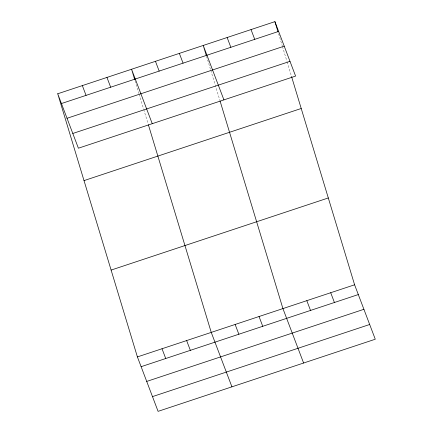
<?xml version="1.0" encoding="UTF-8"?>
<svg xmlns="http://www.w3.org/2000/svg" width="433" height="433" viewBox="0 0 433 433"><rect width="100%" height="100%" fill="white"/><g stroke="black" fill="none" stroke-linecap="round" stroke-linejoin="round"><path stroke-width="0.32" stroke-dasharray="2.17 1.62" d="M278.592 33.779L282.267 45.914M282.457 46.553L286.906 61.237M287.101 61.876L291.544 76.56M206.53 56.306L210.59 69.713M210.784 70.352L219.872 100.364M135.047 80.744L138.917 93.517M139.112 94.156L143.556 108.84M143.751 109.479L148.194 124.163"/><path stroke-width="0.65" d="M57.724 93.772L274.917 21.65L295.593 76.084L78.4 148.205L57.724 93.772L137.407 356.916L158.083 411.35L375.276 339.228L354.6 284.795L291.544 76.56M61.432 103.547L278.63 31.42M67.034 118.285L284.227 46.158M72.798 133.467L289.996 61.345M84.018 180.61L301.216 108.488M111.108 270.078L328.306 197.957M137.407 356.916L354.6 284.795M141.115 366.686L358.313 294.564M146.717 381.424L363.909 309.303M152.481 396.612L369.679 324.49M251.026 29.585L254.739 39.354M330.709 292.73L334.422 302.499M227.136 37.519L230.849 47.289M306.818 300.664L310.531 310.434M223.921 99.882L203.245 45.449L206.335 55.668M303.603 363.027L282.928 308.594L220.067 101.003M179.354 53.383L183.062 63.153M259.037 316.528L262.744 326.298M155.463 61.318L159.171 71.088M235.141 324.463L238.854 334.233M152.248 123.681L131.567 69.253L134.663 79.466M231.926 386.826L211.25 332.398L148.389 124.801M106.951 77.426L110.664 87.195M186.634 340.571L190.347 350.34M82.34 85.599L86.048 95.368M162.018 348.744L165.731 358.513M274.917 21.65L278.013 31.869"/></g></svg>
